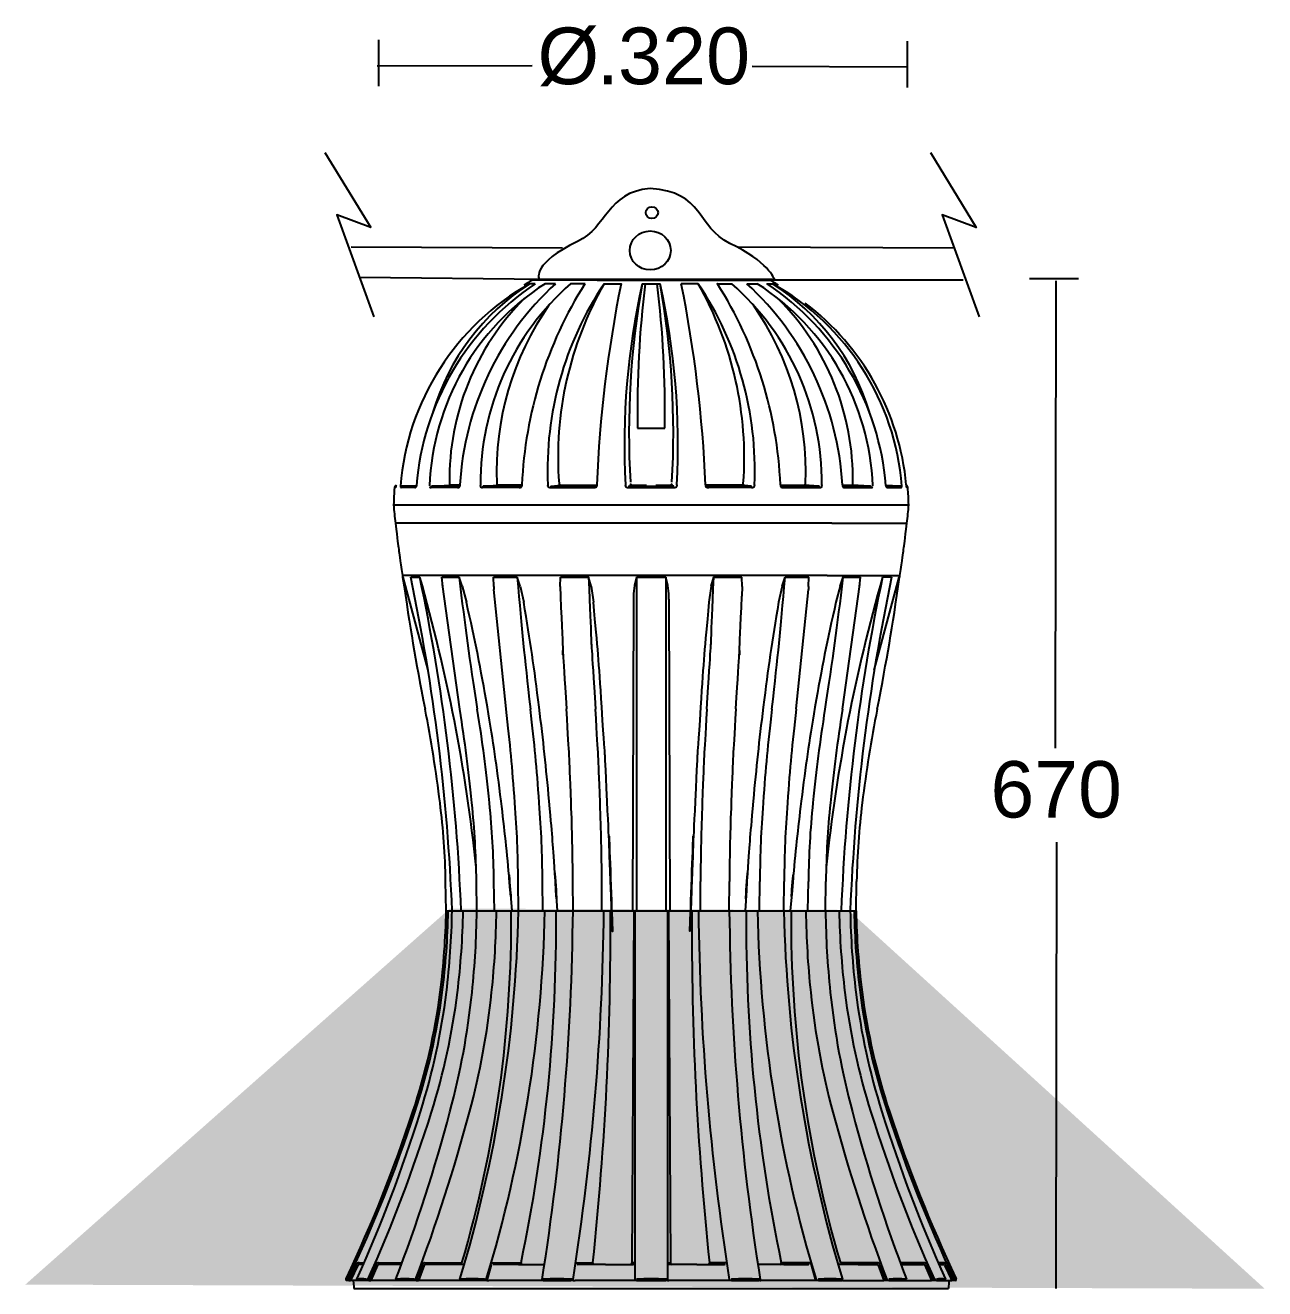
# Model space of a CAD drawing. Extents: x 0 to 165, y 0 to 284.
# Drawn here: x 0 to 164.8, y 116.2 to 284.2 of the extents above; entities that cross this region are included whole.
import ezdxf

# ---------------------------------------------------------------- set-up
doc = ezdxf.new("R2010")
doc.units = 0
doc.layers.add('LIVELLO_1', color=160, linetype='Continuous')
doc.styles.add('STD', font='txt')

# ---------------------------------------------------------------- blocks, each defined once
blk = doc.blocks.new('AI9-BLK5')
at = {"layer": 'LIVELLO_1'}
h = blk.add_hatch(color=2, dxfattribs=at)
h.dxf.hatch_style = 2
h.paths.add_polyline_path([(-25.96, 25.28), (27.02, 25.11), (82.39, -25.28), (-82.39, -24.73)])
blk = doc.blocks.new('AI9-BLK4')
at = {"layer": 'LIVELLO_1', "color": 7}
blk.add_blockref('AI9-BLK5', (0, 0), dxfattribs=at)
blk = doc.blocks.new('AI9-BLK3')
at = {"layer": 'LIVELLO_1', "color": 7}
for p, q in [((-41.60926, 10.892789), (-35.526083, 0.941803)), ((-38.119895, -1.636679), (-10.020146, -1.793431)), ((13.347936, -1.636679), (42.175806, -1.793431)), ((-37.021254, -5.691384), (-12.320609, -5.956484)), ((12.173159, -6.020735), (43.255155, -6.020735))]:
    blk.add_line(p, q, dxfattribs=at)
for points in [[(38.885051, 10.892789), (44.968056, 0.941803), (40.458426, 2.588731), (45.382846, -10.938953)], [(-35.526083, 0.941803), (-40.033646, 2.588731), (-35.110432, -10.938953)]]:
    blk.add_lwpolyline(points, dxfattribs=at)
blk = doc.blocks.new('AI9-BLK2')
at = {"layer": 'LIVELLO_1', "color": 7}
for p, q in [((-35.45, 139.73), (-35.45, 133.58)), ((34.84, 139.56), (34.84, 133.41)), ((-35.62, 136.26), (-14.98, 136.3)), ((14.27, 136.25), (34.78, 136.16)), ((-14.76, 107.75), (-14.96, 107.75)), ((-6.34, 107.75), (-1.65, 107.75)), ((-1.65, 107.75), (3.29, 107.75)), ((3.29, 107.75), (7.98, 107.75)), ((7.98, 107.75), (11.98, 107.75)), ((11.98, 107.75), (14.88, 107.75)), ((14.88, 107.75), (16.4, 107.75)), ((16.4, 107.75), (16.6, 107.75)), ((51.1, 108), (57.64, 108)), ((54.62, 107.69), (54.53, 45.52)), ((-14.59, 107.3), (-15.32, 107.3)), ((-11.91, 107.3), (-13.29, 107.3)), ((-5.43, 107.3), (-3.18, 107.3)), ((-0.36, 107.3), (2, 107.3)), ((7.07, 107.3), (4.82, 107.3)), ((13.54, 107.3), (14.93, 107.3)), ((17.41, 107.3), (17.45, 107.3)), ((17.44, 107.29), (17.46, 107.29)), ((-0.98, 88.07), (2.62, 88.07)), ((-33.17, 80.19), (-33.31, 80.19)), ((-33.14, 80.27), (-33.13, 80.31)), ((-33.11, 80.46), (-33.12, 80.37)), ((-33.1, 80.55), (-33.11, 80.46)), ((-33.1, 80.55), (-33.11, 80.46)), ((-30.58, 80.19), (-32.44, 80.19)), ((-30.4, 80.38), (-32.24, 80.38)), ((-32.24, 80.38), (-32.21, 80.38)), ((-32.21, 80.38), (-30.39, 80.48)), ((-30.39, 80.55), (-30.4, 80.46)), ((-30.4, 80.46), (-30.4, 80.37)), ((-24.92, 80.19), (-28.44, 80.19)), ((-24.63, 80.38), (-28.27, 80.38)), ((-28.27, 80.38), (-28.24, 80.38)), ((-28.24, 80.38), (-25.89, 80.52)), ((-24.62, 80.52), (-25.89, 80.52)), ((-24.62, 80.46), (-24.63, 80.37)), ((-24.61, 80.55), (-24.62, 80.46)), ((-21.88, 80.55), (-21.89, 80.46)), ((-21.89, 80.37), (-21.89, 80.46)), ((-16.74, 80.19), (-21.59, 80.19)), ((-16.37, 80.38), (-21.45, 80.38)), ((-21.45, 80.38), (-21.43, 80.38)), ((-21.43, 80.38), (-19.56, 80.52)), ((-16.36, 80.52), (-19.56, 80.52)), ((-16.36, 80.46), (-16.37, 80.37)), ((-16.36, 80.55), (-16.36, 80.46)), ((-12.91, 80.55), (-12.91, 80.46)), ((-12.91, 80.37), (-12.91, 80.46)), ((-12.46, 80.38), (-6.42, 80.38)), ((-12.46, 80.38), (-12.44, 80.38)), ((-12.44, 80.38), (-11.24, 80.52)), ((-11.24, 80.52), (-6.42, 80.52)), ((-6.79, 80.38), (-6.79, 80.38)), ((-6.42, 80.55), (-6.42, 80.46)), ((-6.42, 80.46), (-6.42, 80.37)), ((-2.6, 80.55), (-2.59, 80.46)), ((-2.59, 80.37), (-2.59, 80.46)), ((-2.16, 80.38), (-2.15, 80.38)), ((-2.15, 80.38), (-1.74, 80.52)), ((-1.74, 80.52), (0.22, 80.52)), ((1.42, 80.52), (3.38, 80.52)), ((4.24, 80.55), (4.23, 80.46)), ((4.23, 80.46), (4.23, 80.37)), ((8.05, 80.55), (8.06, 80.46)), ((12.88, 80.52), (8.06, 80.52)), ((8.06, 80.46), (8.06, 80.37)), ((14.09, 80.38), (8.06, 80.38)), ((8.43, 80.38), (8.43, 80.38)), ((14.17, 80.19), (8.48, 80.19)), ((14.08, 80.38), (12.88, 80.52)), ((14.09, 80.38), (14.08, 80.38)), ((14.55, 80.55), (14.55, 80.46)), ((14.55, 80.37), (14.55, 80.46)), ((18, 80.55), (18, 80.46)), ((18, 80.52), (21.2, 80.52)), ((18, 80.46), (18.01, 80.37)), ((18.01, 80.38), (23.09, 80.38)), ((18.38, 80.19), (23.22, 80.19)), ((23.07, 80.38), (21.2, 80.52)), ((23.09, 80.38), (23.07, 80.38)), ((23.52, 80.55), (23.53, 80.46)), ((23.53, 80.37), (23.53, 80.46)), ((26.25, 80.55), (26.26, 80.46)), ((26.26, 80.52), (27.53, 80.52)), ((26.26, 80.46), (26.27, 80.37)), ((26.27, 80.38), (29.91, 80.38)), ((26.56, 80.19), (30.08, 80.19)), ((29.88, 80.38), (27.53, 80.52)), ((29.91, 80.38), (29.88, 80.38)), ((32.03, 80.55), (32.03, 80.46)), ((33.85, 80.38), (32.03, 80.48)), ((32.03, 80.46), (32.04, 80.37)), ((32.04, 80.38), (33.88, 80.38)), ((32.22, 80.19), (34.07, 80.19)), ((33.88, 80.38), (33.85, 80.38)), ((34.74, 80.55), (34.75, 80.46)), ((34.74, 80.55), (34.75, 80.46)), ((34.76, 80.37), (34.75, 80.46)), ((34.77, 80.31), (34.78, 80.27)), ((-33.42, 77.91), (35.06, 77.91)), ((-33.42, 77.91), (35.06, 77.91)), ((-32.76, 75.45), (-33.18, 75.45)), ((-29.48, 75.45), (-32.76, 75.45)), ((-23.22, 75.45), (-29.48, 75.45)), ((-14.62, 75.45), (-23.22, 75.45)), ((-4.5, 75.45), (-14.62, 75.45)), ((6.14, 75.45), (-4.5, 75.45)), ((16.26, 75.45), (6.14, 75.45)), ((24.86, 75.45), (16.26, 75.45)), ((24.86, 75.45), (31.12, 75.45)), ((31.12, 75.45), (34.4, 75.45)), ((34.4, 75.45), (34.82, 75.45)), ((-31.84, 68.5), (-32.25, 68.5)), ((-32.16, 68.28), (-32.16, 68.28)), ((-28.85, 55.9), (-32.16, 68.28)), ((-28.64, 68.5), (-31.84, 68.5)), ((-31.15, 68.28), (-29.94, 68.28)), ((-31.14, 68.28), (-31.14, 68.28)), ((-29.93, 68.28), (-29.93, 68.29)), ((-22.56, 68.5), (-28.64, 68.5)), ((-27.01, 68.28), (-24.71, 68.28)), ((-26.89, 67.03), (-27.01, 68.28)), ((-24.32, 67.07), (-24.71, 68.28)), ((-14.19, 68.5), (-22.56, 68.5)), ((-20.14, 68.28), (-16.99, 68.28)), ((-20.11, 67.03), (-20.14, 68.28)), ((-16.6, 67.07), (-16.99, 68.28)), ((-4.35, 68.5), (-14.19, 68.5)), ((-11.28, 67.03), (-11.23, 68.28)), ((-11.23, 68.28), (-7.51, 68.28)), ((-7.17, 67.07), (-7.51, 68.28)), ((5.99, 68.5), (-4.35, 68.5)), ((-1.13, 68.28), (-1.14, 23.88)), ((-1.13, 68.28), (2.77, 68.28)), ((2.77, 68.28), (2.77, 23.88)), ((15.83, 68.5), (5.99, 68.5)), ((9.15, 68.28), (12.87, 68.28)), ((12.92, 67.03), (12.87, 68.28)), ((24.2, 68.5), (15.83, 68.5)), ((18.24, 67.07), (18.62, 68.28)), ((18.62, 68.28), (21.78, 68.28)), ((18.62, 68.28), (21.78, 68.28)), ((21.75, 67.03), (21.78, 68.28)), ((24.2, 68.5), (30.28, 68.5)), ((26.27, 50.73), (28.56, 67.28)), ((26.35, 68.28), (28.65, 68.28)), ((28.53, 67.03), (28.65, 68.28)), ((30.28, 68.5), (33.48, 68.5)), ((30.49, 55.9), (33.8, 68.28)), ((31.57, 68.29), (31.57, 68.28)), ((32.79, 68.28), (31.58, 68.28)), ((32.78, 68.28), (32.78, 68.28)), ((33.48, 68.5), (33.89, 68.5)), ((33.8, 68.28), (33.8, 68.28)), ((-24.32, 67.07), (-23.75, 64.94)), ((-20.11, 67.03), (-20.08, 66.61)), ((-18.47, 50.74), (-20.08, 66.61)), ((-16.6, 67.07), (-16.13, 64.94)), ((-11.28, 67.03), (-11.25, 65.72)), ((-7.17, 67.07), (-6.86, 64.94)), ((8.81, 67.07), (8.5, 64.94)), ((12.92, 67.03), (12.89, 65.72)), ((18.24, 67.07), (17.77, 64.94)), ((20.11, 50.74), (21.72, 66.61)), ((21.75, 67.03), (21.72, 66.61)), ((25.96, 67.07), (25.39, 64.94)), ((-19.92, 64.79), (-19.94, 64.94)), ((-1.54, 65.34), (-1.67, 23.88)), ((3.18, 65.34), (3.31, 23.88)), ((21.55, 64.79), (21.58, 64.94)), ((54.71, 33.02), (54.61, -26.34)), ((-26.43, 23.88), (-26.51, 27.8)), ((-20.02, 23.88), (-20.08, 27.8)), ((-13.58, 23.88), (-13.62, 27.8)), ((-9.57, 23.88), (-9.59, 27.8)), ((-5.72, 23.88), (-5.74, 27.8)), ((7.36, 23.88), (7.38, 27.8)), ((11.21, 23.88), (11.23, 27.8)), ((15.22, 23.88), (15.26, 27.8)), ((18.46, 23.88), (18.5, 27.8)), ((21.66, 23.88), (21.72, 27.8)), ((23.99, 23.88), (24.05, 27.8)), ((28.07, 23.88), (28.14, 27.8)), ((-17.91, 26.61), (-17.69, 23.88)), ((-11.84, 26.61), (-11.67, 23.88)), ((-4.53, 26.61), (-4.44, 23.88)), ((6.17, 26.61), (6.08, 23.88)), ((13.48, 26.61), (13.31, 23.88)), ((19.55, 26.61), (19.32, 23.88)), ((-26.44, 23.88), (28.08, 23.88)), ((-26.43, 23.88), (28.07, 23.88)), ((-1.5, 23.88), (-1.74, -22.92)), ((-1.33, 23.88), (-1.33, -25.15)), ((2.97, 23.88), (2.97, -25.15)), ((3.13, 23.88), (3.38, -22.92)), ((-38.38, -23.17), (-39.36, -25.27)), ((-38.2, -23.25), (-39.14, -25.27)), ((-37.6, -23.14), (-38, -23.14)), ((-37.99, -22.92), (-37.35, -22.92)), ((-37.44, -23.14), (-37.6, -23.14)), ((-35.79, -23.17), (-36.72, -25.27)), ((-35.56, -23.25), (-36.45, -25.27)), ((-35.41, -22.92), (-32.31, -22.92)), ((-33.84, -23.14), (-35.36, -23.14)), ((-32.38, -23.14), (-33.84, -23.14)), ((-29.62, -23.17), (-30.41, -25.27)), ((-29.35, -23.25), (-30.12, -25.27)), ((-29.3, -22.92), (-24.34, -22.92)), ((-26.68, -23.14), (-29.18, -23.14)), ((-24.1, -23.14), (-26.68, -23.14)), ((-20.47, -23.17), (-21.05, -25.27)), ((-20.23, -22.92), (-16.48, -22.92)), ((-16.84, -23.14), (-20.06, -23.14)), ((-16.84, -23.14), (-13.36, -23.14)), ((-9.1, -22.92), (-6.93, -22.92)), ((-5.27, -23.14), (-8.9, -23.14)), ((-5.27, -23.14), (-1.58, -23.14)), ((-1.36, -22.92), (-1.74, -22.92)), ((3, -22.92), (3.38, -22.92)), ((6.9, -23.14), (3.22, -23.14)), ((6.9, -23.14), (10.54, -23.14)), ((10.74, -22.92), (8.57, -22.92)), ((15.04, -23.12), (15.1, -23.14)), ((18.48, -23.14), (15.1, -23.14)), ((21.87, -22.92), (18.12, -22.92)), ((18.48, -23.14), (21.7, -23.14)), ((22.11, -23.17), (22.68, -25.27)), ((28.32, -23.14), (25.74, -23.14)), ((30.93, -22.92), (25.97, -22.92)), ((28.32, -23.14), (30.82, -23.14)), ((30.99, -23.25), (31.76, -25.27)), ((31.26, -23.17), (32.05, -25.27)), ((37.05, -22.92), (33.94, -22.92)), ((34.02, -23.14), (35.48, -23.14)), ((35.48, -23.14), (37, -23.14)), ((37.2, -23.25), (38.09, -25.27)), ((37.43, -23.17), (38.36, -25.27)), ((39.63, -22.92), (38.99, -22.92)), ((39.08, -23.14), (39.24, -23.14)), ((39.24, -23.14), (39.64, -23.14)), ((39.84, -23.25), (40.78, -25.27)), ((40.02, -23.17), (41, -25.27)), ((-39.73, -25.03), (-39.68, -25.11)), ((-39.73, -25.27), (-39.73, -25.03)), ((-39.48, -25.15), (-39.49, -25.27)), ((-38.3, -25.11), (-38.31, -25.27)), ((-36.84, -25.15), (-37.1, -25.11)), ((-36.84, -25.15), (-36.85, -25.27)), ((-33.13, -25.12), (-33.1, -25.11)), ((-33.13, -25.12), (-33.13, -25.27)), ((-33.1, -25.11), (-33.09, -25.11)), ((-30.52, -25.15), (-30.52, -25.27)), ((-24.64, -25.13), (-24.65, -25.27)), ((-24.57, -25.11), (-24.56, -25.11)), ((-24.57, -25.11), (-24.56, -25.11)), ((-21.4, -25.11), (-21.41, -25.11)), ((-21.13, -25.15), (-21.13, -25.27)), ((-13.69, -25.14), (-13.69, -25.27)), ((-13.56, -25.11), (-13.55, -25.11)), ((-13.55, -25.11), (-13.55, -25.11)), ((-9.84, -25.11), (-9.84, -25.11)), ((-9.59, -25.15), (-9.59, -25.27)), ((-1.33, -25.15), (-1.34, -25.27)), ((-1.14, -25.11), (-1.13, -25.11)), ((-1.14, -25.11), (-1.13, -25.11)), ((2.77, -25.11), (2.77, -25.11)), ((2.97, -25.15), (2.98, -25.27)), ((11.23, -25.15), (11.23, -25.27)), ((11.47, -25.11), (11.48, -25.11)), ((11.48, -25.11), (11.48, -25.11)), ((15.19, -25.11), (15.19, -25.11)), ((15.33, -25.27), (15.33, -25.14)), ((22.77, -25.15), (22.77, -25.27)), ((23.04, -25.11), (23.05, -25.11)), ((23.04, -25.11), (23.05, -25.11)), ((26.21, -25.11), (26.2, -25.11)), ((26.29, -25.27), (26.28, -25.13)), ((32.43, -25.11), (32.44, -25.11)), ((34.77, -25.12), (34.74, -25.11)), ((34.77, -25.27), (34.77, -25.12)), ((38.48, -25.15), (38.49, -25.27)), ((39.95, -25.27), (39.95, -25.11)), ((41.12, -25.15), (41.13, -25.27)), ((41.32, -25.11), (41.37, -25.03)), ((41.37, -25.27), (41.37, -25.03)), ((-39.69, -25.27), (-39.73, -25.27)), ((-39.49, -25.27), (-39.69, -25.27)), ((-39.36, -25.27), (-39.49, -25.27)), ((-39.36, -25.27), (-39.14, -25.27)), ((-38.32, -25.27), (-39.14, -25.27)), ((-38.76, -25.47), (-38.72, -26.34)), ((-38.72, -26.34), (40.36, -26.34)), ((-38.31, -25.27), (-38.32, -25.27)), ((-37.1, -25.27), (-38.31, -25.27)), ((-36.85, -25.27), (-37.1, -25.27)), ((-36.72, -25.27), (-36.85, -25.27)), ((-36.72, -25.27), (-36.45, -25.27)), ((-33.13, -25.27), (-36.45, -25.27)), ((-33.1, -25.27), (-33.13, -25.27)), ((-30.8, -25.27), (-33.1, -25.27)), ((-30.52, -25.27), (-30.8, -25.27)), ((-30.41, -25.27), (-30.52, -25.27)), ((-30.41, -25.27), (-30.12, -25.27)), ((-24.65, -25.27), (-30.12, -25.27)), ((-24.57, -25.27), (-24.65, -25.27)), ((-21.41, -25.27), (-24.57, -25.27)), ((-21.13, -25.27), (-21.41, -25.27)), ((-21.05, -25.27), (-21.13, -25.27)), ((-21.05, -25.27), (-20.75, -25.27)), ((-13.78, -25.27), (-20.75, -25.27)), ((-13.69, -25.27), (-13.78, -25.27)), ((-13.55, -25.27), (-13.69, -25.27)), ((-13.55, -25.27), (-9.84, -25.27)), ((-9.59, -25.27), (-9.84, -25.27)), ((-9.54, -25.27), (-9.59, -25.27)), ((-9.54, -25.27), (-9.28, -25.27)), ((-1.55, -25.27), (-9.28, -25.27)), ((-1.34, -25.27), (-1.55, -25.27)), ((-1.34, -25.27), (-1.34, -25.27)), ((-1.13, -25.27), (-1.34, -25.27)), ((-1.13, -25.27), (2.77, -25.27)), ((2.98, -25.27), (2.77, -25.27)), ((2.98, -25.27), (2.98, -25.27)), ((2.98, -25.27), (3.19, -25.27)), ((10.92, -25.27), (3.19, -25.27)), ((11.18, -25.27), (10.92, -25.27)), ((11.23, -25.27), (11.18, -25.27)), ((11.48, -25.27), (11.23, -25.27)), ((11.48, -25.27), (15.19, -25.27)), ((15.33, -25.27), (15.19, -25.27)), ((15.33, -25.27), (15.42, -25.27)), ((22.39, -25.27), (15.42, -25.27)), ((22.68, -25.27), (22.39, -25.27)), ((22.77, -25.27), (22.68, -25.27)), ((23.05, -25.27), (22.77, -25.27)), ((23.05, -25.27), (26.21, -25.27)), ((26.29, -25.27), (26.21, -25.27)), ((26.29, -25.27), (31.76, -25.27)), ((32.05, -25.27), (31.76, -25.27)), ((32.16, -25.27), (32.05, -25.27)), ((32.44, -25.27), (32.16, -25.27)), ((32.44, -25.27), (34.74, -25.27)), ((34.77, -25.27), (34.74, -25.27)), ((34.77, -25.27), (38.09, -25.27)), ((38.36, -25.27), (38.09, -25.27)), ((38.49, -25.27), (38.36, -25.27)), ((38.74, -25.27), (38.49, -25.27)), ((38.74, -25.27), (39.95, -25.27)), ((39.95, -25.27), (40.78, -25.27)), ((39.95, -25.27), (39.95, -25.27)), ((40.4, -25.47), (40.36, -26.34)), ((41, -25.27), (40.78, -25.27)), ((41.13, -25.27), (41, -25.27)), ((41.33, -25.27), (41.13, -25.27)), ((41.33, -25.27), (41.37, -25.27))]:
    blk.add_line(p, q, dxfattribs=at)
for points in [[(-6.34, 107.75), (-10.34, 107.75), (-13.24, 107.75), (-14.76, 107.75)], [(-15.32, 107.3), (-15.33, 107.29), (-15.33, 107.29), (-15.33, 107.29), (-15.34, 107.29)], [(-14.59, 107.3), (-14.6, 107.29), (-14.6, 107.29), (-14.6, 107.29), (-14.6, 107.29)], [(-7.97, 107.3), (-9.89, 107.3), (-9.89, 107.29), (-9.89, 107.29), (-9.89, 107.29), (-9.89, 107.29)], [(-7.97, 107.3), (-7.98, 107.29), (-7.98, 107.29), (-7.98, 107.29), (-7.98, 107.29)], [(-5.43, 107.3), (-5.43, 107.29), (-5.43, 107.29), (-5.44, 107.29), (-5.44, 107.29)], [(-3.18, 107.3), (-3.18, 107.29), (-3.18, 107.29), (-3.19, 107.29)], [(-0.36, 107.3), (-0.36, 107.29), (-0.36, 107.29), (-0.36, 107.29)], [(2, 107.29), (2, 107.29), (2, 107.29), (2, 107.3)], [(7.08, 107.29), (7.07, 107.29), (7.07, 107.29), (7.07, 107.29), (7.07, 107.3)], [(9.62, 107.29), (9.62, 107.29), (9.62, 107.29), (9.62, 107.29), (9.61, 107.3), (11.53, 107.3)], [(11.53, 107.29), (11.53, 107.29), (11.53, 107.29), (11.53, 107.29), (11.53, 107.3)], [(16.24, 107.29), (16.24, 107.29), (16.24, 107.29), (16.23, 107.29), (16.23, 107.3), (16.96, 107.3)], [(17.42, 107.29), (17.44, 107.29), (17.6, 107.18)], [(-25.99, 80.73), (-25.99, 80.7), (-25.98, 80.67), (-25.98, 80.63), (-25.97, 80.61), (-25.96, 80.58), (-25.95, 80.57), (-25.94, 80.56), (-25.94, 80.55), (-25.93, 80.54), (-25.92, 80.54), (-25.92, 80.54), (-25.92, 80.53), (-25.91, 80.53), (-25.91, 80.53), (-25.91, 80.53), (-25.9, 80.53), (-25.9, 80.53), (-25.89, 80.52), (-25.89, 80.52), (-25.89, 80.52)], [(-19.72, 80.73), (-19.72, 80.71), (-19.72, 80.7), (-19.71, 80.68), (-19.71, 80.67), (-19.7, 80.65), (-19.7, 80.63), (-19.69, 80.62), (-19.68, 80.61), (-19.68, 80.59), (-19.67, 80.58), (-19.66, 80.57), (-19.65, 80.56), (-19.64, 80.55), (-19.63, 80.54), (-19.62, 80.54), (-19.61, 80.53), (-19.6, 80.53), (-19.58, 80.53), (-19.57, 80.52), (-19.57, 80.52), (-19.56, 80.52)], [(-11.43, 80.73), (-11.43, 80.71), (-11.43, 80.7), (-11.43, 80.68), (-11.42, 80.67), (-11.42, 80.65), (-11.41, 80.63), (-11.4, 80.62), (-11.39, 80.61), (-11.39, 80.59), (-11.37, 80.58), (-11.36, 80.57), (-11.35, 80.56), (-11.34, 80.55), (-11.33, 80.54), (-11.31, 80.54), (-11.3, 80.53), (-11.28, 80.53), (-11.27, 80.53), (-11.26, 80.52), (-11.24, 80.52)], [(12.88, 80.52), (12.9, 80.52), (12.91, 80.53), (12.92, 80.53), (12.94, 80.53), (12.95, 80.54), (12.97, 80.54), (12.98, 80.55), (12.99, 80.56), (13, 80.57), (13.01, 80.58), (13.02, 80.59), (13.03, 80.61), (13.04, 80.62), (13.05, 80.63), (13.06, 80.65), (13.06, 80.67), (13.07, 80.68), (13.07, 80.7), (13.07, 80.71), (13.07, 80.73)], [(21.2, 80.52), (21.21, 80.52), (21.22, 80.53), (21.23, 80.53), (21.24, 80.53), (21.25, 80.54), (21.26, 80.54), (21.27, 80.55), (21.28, 80.56), (21.29, 80.57), (21.3, 80.58), (21.31, 80.59), (21.32, 80.6), (21.33, 80.62), (21.33, 80.63), (21.34, 80.64), (21.34, 80.66), (21.35, 80.67), (21.35, 80.69), (21.36, 80.7), (21.36, 80.73)], [(27.53, 80.52), (27.53, 80.52), (27.53, 80.52), (27.54, 80.53), (27.54, 80.53), (27.55, 80.53), (27.55, 80.53), (27.55, 80.53), (27.56, 80.53), (27.56, 80.54), (27.57, 80.54), (27.57, 80.55), (27.58, 80.56), (27.59, 80.57), (27.59, 80.58), (27.6, 80.59), (27.61, 80.62), (27.62, 80.64), (27.63, 80.67), (27.63, 80.7), (27.63, 80.73)], [(-32.37, 80.32), (-32.38, 80.31), (-32.39, 80.3), (-32.4, 80.29), (-32.41, 80.27), (-32.42, 80.26), (-32.42, 80.25), (-32.43, 80.23), (-32.43, 80.22), (-32.43, 80.2), (-32.44, 80.19)], [(-32.24, 80.38), (-32.25, 80.38), (-32.27, 80.38), (-32.28, 80.37), (-32.3, 80.37), (-32.31, 80.36), (-32.33, 80.36), (-32.34, 80.35), (-32.35, 80.34), (-32.36, 80.33), (-32.37, 80.32)], [(-28.39, 80.32), (-28.4, 80.31), (-28.4, 80.3), (-28.41, 80.29), (-28.42, 80.27), (-28.42, 80.26), (-28.43, 80.25), (-28.44, 80.23), (-28.44, 80.22), (-28.44, 80.2), (-28.44, 80.19)], [(-28.27, 80.38), (-28.28, 80.38), (-28.3, 80.38), (-28.31, 80.37), (-28.32, 80.37), (-28.33, 80.36), (-28.34, 80.36), (-28.36, 80.35), (-28.37, 80.34), (-28.38, 80.33), (-28.39, 80.32)], [(-21.54, 80.32), (-21.55, 80.31), (-21.56, 80.3), (-21.56, 80.29), (-21.57, 80.27), (-21.57, 80.26), (-21.58, 80.24), (-21.58, 80.22), (-21.58, 80.2), (-21.59, 80.19)], [(-21.45, 80.38), (-21.46, 80.38), (-21.46, 80.38), (-21.47, 80.38), (-21.48, 80.37), (-21.49, 80.37), (-21.5, 80.36), (-21.51, 80.36), (-21.52, 80.35), (-21.53, 80.34), (-21.54, 80.33), (-21.54, 80.32)], [(-12.51, 80.32), (-12.51, 80.31), (-12.52, 80.28), (-12.53, 80.24), (-12.53, 80.21), (-12.53, 80.19)], [(-12.46, 80.38), (-12.46, 80.38), (-12.46, 80.38), (-12.47, 80.38), (-12.47, 80.38), (-12.47, 80.38), (-12.47, 80.37), (-12.48, 80.37), (-12.48, 80.37), (-12.48, 80.36), (-12.49, 80.36), (-12.49, 80.35), (-12.5, 80.34), (-12.5, 80.33), (-12.51, 80.32)], [(-2.17, 80.32), (-2.17, 80.3), (-2.17, 80.26), (-2.17, 80.23), (-2.18, 80.19)], [(-2.16, 80.38), (-2.16, 80.38), (-2.16, 80.38), (-2.16, 80.38), (-2.16, 80.38), (-2.16, 80.37), (-2.16, 80.37), (-2.17, 80.35), (-2.17, 80.33), (-2.17, 80.32)], [(-2.16, 80.38), (3.8, 80.38), (3.79, 80.38), (3.38, 80.52)], [(3.81, 80.32), (3.81, 80.35), (3.8, 80.36), (3.8, 80.37), (3.8, 80.38), (3.8, 80.38), (3.8, 80.38), (3.8, 80.38), (3.8, 80.38)], [(3.82, 80.19), (3.82, 80.23), (3.81, 80.26), (3.81, 80.3), (3.81, 80.32)], [(14.17, 80.19), (14.17, 80.23), (14.17, 80.26), (14.16, 80.3), (14.15, 80.31), (14.15, 80.32), (14.14, 80.33), (14.14, 80.34), (14.13, 80.35), (14.13, 80.36), (14.12, 80.36), (14.12, 80.37), (14.12, 80.37), (14.11, 80.37), (14.11, 80.38), (14.11, 80.38), (14.1, 80.38), (14.1, 80.38), (14.1, 80.38), (14.09, 80.38)], [(23.22, 80.19), (23.22, 80.21), (23.22, 80.23), (23.22, 80.24), (23.21, 80.26), (23.21, 80.28), (23.2, 80.3), (23.19, 80.31), (23.18, 80.32), (23.17, 80.33), (23.17, 80.34), (23.16, 80.35), (23.15, 80.36), (23.14, 80.36), (23.13, 80.37), (23.12, 80.37), (23.11, 80.38), (23.1, 80.38), (23.1, 80.38), (23.09, 80.38)], [(30.08, 80.19), (30.08, 80.2), (30.08, 80.22), (30.07, 80.23), (30.07, 80.25), (30.06, 80.26), (30.06, 80.27), (30.05, 80.29), (30.04, 80.3), (30.04, 80.31), (30.03, 80.32), (30.02, 80.33), (30.01, 80.34), (29.99, 80.35), (29.98, 80.36), (29.97, 80.36), (29.96, 80.37), (29.95, 80.37), (29.94, 80.38), (29.92, 80.38), (29.91, 80.38)], [(8.81, 67.07), (9.15, 68.28), (12.87, 68.28)], [(25.96, 67.07), (26.35, 68.28), (28.65, 68.28)], [(-39.48, -25.15), (-39.68, -25.11), (-39.69, -25.27)]]:
    blk.add_lwpolyline(points, dxfattribs=at)
for centre, major_axis, ratio in [((0.92, 116.75), (0.815, 0), 0.953207), ((0.7, 111.72), (2.72, 0), 0.953221)]:
    blk.add_ellipse(centre, major_axis=major_axis, ratio=ratio, dxfattribs=at)
for points, knots in [([(0.67, 119.96), (7.87, 119.59), (6.84, 114.78), (11.3, 112.66), (16.31, 110.28), (17.22, 107.91), (17.22, 107.91), (17.22, 107.91), (-14.1, 107.96), (-14.1, 107.96), (-14.1, 107.96), (-15, 110.05), (-8.99, 112.9), (-4.92, 114.84), (-5.18, 119.42), (0.67, 119.96)], [0, 0, 0, 0, 1, 1, 1, 2, 2, 2, 3, 3, 3, 4, 4, 4, 5, 5, 5, 5]), ([(17.74, 107.1), (17.33, 107.38), (17.88, 107.01), (17.46, 107.29), (17.46, 107.29), (17.45, 107.29), (17.45, 107.3), (17.06, 107.51), (16.99, 107.55), (16.6, 107.75)], [0, 0, 0, 0, 1, 1, 1, 2, 2, 2, 3, 3, 3, 3]), ([(-30.58, 80.19), (-30.54, 80.19), (-30.5, 80.21), (-30.47, 80.24), (-30.43, 80.28), (-30.41, 80.32), (-30.4, 80.37)], [0, 0, 0, 0, 1, 1, 1, 2, 2, 2, 2]), ([(-28.64, 80.33), (-28.63, 80.3), (-28.62, 80.26), (-28.59, 80.24), (-28.55, 80.21), (-28.5, 80.19), (-28.44, 80.19)], [0, 0, 0, 0, 1, 1, 1, 2, 2, 2, 2]), ([(-16.74, 80.19), (-16.65, 80.19), (-16.56, 80.2), (-16.48, 80.24), (-16.42, 80.26), (-16.38, 80.31), (-16.37, 80.37)], [0, 0, 0, 0, 1, 1, 1, 2, 2, 2, 2]), ([(-12.8, 80.24), (-12.72, 80.2), (-12.63, 80.19), (-12.53, 80.19), (-12.53, 80.19), (-6.84, 80.19), (-6.84, 80.19), (-6.74, 80.19), (-6.64, 80.2), (-6.55, 80.24)], [0, 0, 0, 0, 1, 1, 1, 2, 2, 2, 3, 3, 3, 3]), ([(-2.47, 80.24), (-2.37, 80.2), (-2.28, 80.19), (-2.18, 80.19), (-2.18, 80.19), (3.82, 80.19), (3.82, 80.19), (3.92, 80.19), (4.01, 80.2), (4.11, 80.24)], [0, 0, 0, 0, 1, 1, 1, 2, 2, 2, 3, 3, 3, 3]), ([(34.08, 80.19), (34.08, 80.24), (34.05, 80.29), (34.01, 80.32), (33.98, 80.36), (33.93, 80.38), (33.88, 80.38)], [0, 0, 0, 0, 1, 1, 1, 2, 2, 2, 2]), ([(35.06, 77.91), (35.04, 78.71), (35.01, 79.4), (34.94, 80.19), (34.94, 80.29), (34.86, 80.37), (34.76, 80.38)], [0, 0, 0, 0, 1, 1, 1, 2, 2, 2, 2]), ([(34.78, 80.24), (34.79, 80.22), (34.8, 80.2), (34.81, 80.19), (34.81, 80.19), (34.94, 80.19), (34.94, 80.19)], [0, 0, 0, 0, 1, 1, 1, 2, 2, 2, 2]), ([(-33.42, 77.91), (-33.36, 77.02), (-33.29, 76.34), (-33.18, 75.45), (-32.61, 70.87), (-32.91, 73.06), (-32.25, 68.5), (-32.23, 68.35), (-32.24, 68.43), (-32.22, 68.28)], [0, 0, 0, 0, 1, 1, 1, 2, 2, 2, 3, 3, 3, 3]), ([(-22.36, 23.88), (-22.36, 23.88), (-22.41, 27.8), (-22.41, 27.8), (-22.46, 31.47), (-22.65, 34.62), (-23.01, 38.27), (-23.49, 42.98), (-23.89, 46.05), (-24.63, 50.73), (-24.63, 50.73), (-26.92, 67.28), (-26.92, 67.28)], [0, 0, 0, 0, 1, 1, 1, 2, 2, 2, 3, 3, 3, 4, 4, 4, 4]), ([(-11.23, 68.28), (-11.23, 68.28), (-7.51, 68.28), (-7.51, 68.28), (-6.72, 50.51), (-7.66, 68.48), (-6.59, 50.72)], [0, 0, 0, 0, 1, 1, 1, 2, 2, 2, 2]), ([(-9.59, 27.8), (-9.62, 31.7), (-9.68, 34.39), (-9.82, 38.28), (-10.12, 45.84), (-9.99, 43.2), (-10.44, 50.75)], [0, 0, 0, 0, 1, 1, 1, 2, 2, 2, 2]), ([(23.93, 50.72), (23.2, 46.04), (22.8, 42.97), (22.32, 38.26), (21.95, 34.62), (21.77, 31.46), (21.72, 27.8)], [0, 0, 0, 0, 1, 1, 1, 2, 2, 2, 2]), ([(-16.82, 23.88), (-16.82, 23.88), (-16.86, 27.8), (-16.86, 27.8), (-16.9, 31.58), (-17.02, 34.5), (-17.3, 38.27)], [0, 0, 0, 0, 1, 1, 1, 2, 2, 2, 2]), ([(-25.93, -2.83), (-24.52, 2.45), (-23.57, 7.61), (-23, 13.05), (-22.6, 16.82), (-22.41, 20.1), (-22.36, 23.88)], [0, 0, 0, 0, 1, 1, 1, 2, 2, 2, 2]), ([(25.82, 23.88), (25.88, 20.22), (26.13, 16.67), (26.58, 13.03), (27.25, 7.6), (28.39, 2.35), (30.03, -2.88)], [0, 0, 0, 0, 1, 1, 1, 2, 2, 2, 2]), ([(27.81, 23.88), (27.87, 20.18), (28.13, 16.71), (28.6, 13.03), (29.31, 7.57), (30.5, 2.36), (32.23, -2.88)], [0, 0, 0, 0, 1, 1, 1, 2, 2, 2, 2]), ([(28.08, 23.88), (28.14, 20.19), (28.39, 16.73), (28.87, 13.07), (29.58, 7.62), (30.76, 2.42), (32.49, -2.79), (35.07, -10.58), (37.87, -17.61), (41.37, -25.03)], [0, 0, 0, 0, 1, 1, 1, 2, 2, 2, 3, 3, 3, 3]), ([(24.97, -2.88), (27.02, -10.54), (29.34, -17.74), (32.16, -25.15), (32.16, -25.15), (32.16, -25.27), (32.16, -25.27)], [0, 0, 0, 0, 1, 1, 1, 2, 2, 2, 2]), ([(30.03, -2.88), (32.47, -10.64), (35.16, -17.72), (38.48, -25.15), (38.48, -25.15), (38.73, -25.11), (38.73, -25.11)], [0, 0, 0, 0, 1, 1, 1, 2, 2, 2, 2]), ([(32.23, -2.88), (34.82, -10.68), (37.62, -17.71), (41.12, -25.15), (41.12, -25.15), (41.32, -25.11), (41.32, -25.11)], [0, 0, 0, 0, 1, 1, 1, 2, 2, 2, 2]), ([(-16.48, -22.92), (-16.49, -22.97), (-16.49, -23.02), (-16.46, -23.06), (-16.44, -23.1), (-16.39, -23.13), (-16.34, -23.14)], [0, 0, 0, 0, 1, 1, 1, 2, 2, 2, 2]), ([(-6.93, -22.92), (-6.94, -22.98), (-6.92, -23.03), (-6.89, -23.07), (-6.85, -23.11), (-6.8, -23.14), (-6.75, -23.14)], [0, 0, 0, 0, 1, 1, 1, 2, 2, 2, 2]), ([(-1.95, -23.14), (-1.89, -23.14), (-1.84, -23.11), (-1.8, -23.07), (-1.76, -23.04), (-1.74, -22.98), (-1.74, -22.92)], [0, 0, 0, 0, 1, 1, 1, 2, 2, 2, 2]), ([(3.38, -22.92), (3.38, -22.98), (3.4, -23.04), (3.44, -23.07), (3.48, -23.11), (3.53, -23.14), (3.59, -23.14)], [0, 0, 0, 0, 1, 1, 1, 2, 2, 2, 2]), ([(8.39, -23.14), (8.44, -23.14), (8.49, -23.11), (8.53, -23.07), (8.56, -23.03), (8.58, -22.98), (8.57, -22.92)], [0, 0, 0, 0, 1, 1, 1, 2, 2, 2, 2]), ([(17.98, -23.14), (18.03, -23.13), (18.08, -23.1), (18.1, -23.06), (18.13, -23.02), (18.13, -22.97), (18.12, -22.92)], [0, 0, 0, 0, 1, 1, 1, 2, 2, 2, 2])]:
    blk.add_open_spline(points, degree=3, knots=knots, dxfattribs=at)
for points in [[(-14.96, 107.75), (-15.35, 107.55), (-15.42, 107.51), (-15.81, 107.3)], [(-15.32, 107.3), (-25.19, 101.76), (-31.64, 91.66), (-32.51, 80.38)], [(-14.59, 107.3), (-23.69, 101.23), (-29.51, 91.35), (-30.4, 80.46)], [(-13.29, 107.3), (-22.5, 101.38), (-28.23, 91.34), (-28.64, 80.4)], [(-15.32, 107.3), (-21.54, 103.35), (-26.11, 97.29), (-28.19, 90.23)], [(-11.91, 107.3), (-19.45, 100.36), (-24, 90.78), (-24.61, 80.55)], [(-9.89, 107.3), (-17.58, 100.54), (-21.95, 90.79), (-21.88, 80.55)], [(-7.98, 107.3), (-13.07, 99.27), (-15.96, 90.05), (-16.36, 80.55)], [(-15.83, 107.29), (-16.24, 107.01), (-15.69, 107.38), (-16.11, 107.1)], [(-15.81, 107.3), (-15.82, 107.29), (-15.82, 107.29), (-15.83, 107.29)], [(-5.43, 107.3), (-10.73, 99.41), (-13.35, 90.04), (-12.91, 80.55)], [(-5.43, 107.3), (-10.04, 99.23), (-12.13, 89.98), (-11.43, 80.72)], [(-3.18, 107.3), (-4.97, 98.36), (-6.02, 89.66), (-6.42, 80.55)], [(-0.36, 107.3), (-2.34, 98.51), (-3.09, 89.54), (-2.6, 80.55)], [(-0.36, 107.3), (-1.93, 98.56), (-2.46, 89.76), (-1.94, 80.9)], [(0.02, 107.3), (-0.76, 100.85), (-1.08, 94.57), (-0.98, 88.07)], [(2.62, 88.07), (2.72, 94.57), (2.4, 100.85), (1.62, 107.3)], [(3.58, 80.9), (4.1, 89.76), (3.57, 98.56), (2, 107.3)], [(4.24, 80.55), (4.73, 89.54), (3.98, 98.51), (2, 107.3)], [(8.05, 80.55), (7.66, 89.66), (6.6, 98.36), (4.82, 107.3)], [(14.55, 80.55), (14.99, 90.04), (12.37, 99.41), (7.07, 107.3)], [(13.07, 80.72), (13.76, 89.98), (11.67, 99.23), (7.07, 107.3)], [(18, 80.55), (17.6, 90.05), (14.71, 99.27), (9.62, 107.3)], [(23.52, 80.55), (23.59, 90.79), (19.22, 100.54), (11.53, 107.3)], [(26.25, 80.55), (25.64, 90.78), (21.09, 100.36), (13.54, 107.3)], [(30.28, 80.4), (29.87, 91.34), (24.14, 101.38), (14.93, 107.3)], [(32.03, 80.46), (31.14, 91.35), (25.33, 101.23), (16.23, 107.3)], [(34.15, 80.38), (33.27, 91.66), (26.83, 101.76), (16.96, 107.3)], [(16.97, 107.29), (16.97, 107.29), (16.97, 107.29), (16.96, 107.3)], [(29.83, 90.23), (27.75, 97.29), (23.18, 103.35), (16.96, 107.3)], [(17.42, 107.29), (17.42, 107.29), (17.41, 107.29), (17.41, 107.3)], [(17.46, 107.29), (17.46, 107.29), (17.45, 107.29), (17.45, 107.3)], [(-16.05, 105.32), (-22.57, 98.81), (-26.15, 89.94), (-25.99, 80.73)], [(-12.77, 104.45), (-17.61, 97.51), (-20.05, 89.19), (-19.72, 80.73)], [(21.36, 80.73), (21.69, 89.19), (19.25, 97.51), (14.41, 104.45)], [(27.63, 80.73), (27.79, 89.94), (24.21, 98.81), (17.68, 105.32)], [(34.74, 80.55), (33.83, 90.14), (28.96, 98.89), (21.3, 104.73)], [(-1.95, 80.73), (-1.95, 80.61), (-1.86, 80.52), (-1.74, 80.52)], [(3.38, 80.52), (3.49, 80.52), (3.59, 80.61), (3.59, 80.73)], [(-33.31, 80.19), (-33.37, 79.4), (-33.4, 78.71), (-33.42, 77.91)], [(-33.12, 80.38), (-33.22, 80.37), (-33.3, 80.29), (-33.31, 80.19)], [(-33.14, 80.29), (-33.16, 80.26), (-33.17, 80.23), (-33.18, 80.19)], [(-33.17, 80.19), (-33.16, 80.2), (-33.15, 80.22), (-33.14, 80.24)], [(-33.14, 80.24), (-33.13, 80.28), (-33.12, 80.33), (-33.12, 80.37)], [(-33.13, 80.31), (-33.14, 80.28), (-33.14, 80.26), (-33.14, 80.24)], [(-33.13, 80.31), (-33.12, 80.36), (-33.12, 80.41), (-33.11, 80.46)], [(-32.51, 80.35), (-32.51, 80.31), (-32.51, 80.27), (-32.5, 80.24)], [(-32.49, 80.24), (-32.49, 80.21), (-32.46, 80.19), (-32.44, 80.19)], [(-24.92, 80.19), (-24.85, 80.19), (-24.78, 80.2), (-24.72, 80.24)], [(-24.73, 80.24), (-24.67, 80.27), (-24.64, 80.32), (-24.63, 80.37)], [(-21.89, 80.37), (-21.89, 80.32), (-21.85, 80.27), (-21.8, 80.24)], [(-21.8, 80.24), (-21.74, 80.2), (-21.66, 80.19), (-21.59, 80.19)], [(-12.92, 80.37), (-12.91, 80.31), (-12.86, 80.26), (-12.8, 80.24)], [(-6.55, 80.24), (-6.49, 80.26), (-6.44, 80.31), (-6.42, 80.37)], [(-2.6, 80.37), (-2.58, 80.31), (-2.53, 80.26), (-2.47, 80.24)], [(4.11, 80.24), (4.17, 80.26), (4.22, 80.31), (4.23, 80.37)], [(8.06, 80.37), (8.08, 80.31), (8.13, 80.26), (8.19, 80.24)], [(8.19, 80.24), (8.28, 80.2), (8.38, 80.19), (8.48, 80.19)], [(14.17, 80.19), (14.27, 80.19), (14.36, 80.2), (14.44, 80.24)], [(14.44, 80.24), (14.5, 80.26), (14.54, 80.31), (14.56, 80.37)], [(18.01, 80.37), (18.02, 80.31), (18.06, 80.26), (18.12, 80.24)], [(18.12, 80.24), (18.2, 80.2), (18.29, 80.19), (18.38, 80.19)], [(23.22, 80.19), (23.3, 80.19), (23.38, 80.2), (23.44, 80.24)], [(23.44, 80.24), (23.49, 80.27), (23.53, 80.32), (23.53, 80.37)], [(26.27, 80.37), (26.28, 80.32), (26.31, 80.27), (26.36, 80.24)], [(26.36, 80.24), (26.42, 80.2), (26.49, 80.19), (26.56, 80.19)], [(30.08, 80.19), (30.14, 80.19), (30.19, 80.21), (30.23, 80.24)], [(30.23, 80.24), (30.26, 80.26), (30.27, 80.3), (30.28, 80.33)], [(32.04, 80.37), (32.05, 80.32), (32.07, 80.28), (32.1, 80.24)], [(32.1, 80.24), (32.13, 80.21), (32.18, 80.19), (32.22, 80.19)], [(34.07, 80.19), (34.1, 80.19), (34.13, 80.21), (34.13, 80.24)], [(34.14, 80.24), (34.15, 80.27), (34.15, 80.31), (34.15, 80.35)], [(34.75, 80.46), (34.75, 80.41), (34.76, 80.36), (34.77, 80.31)], [(34.76, 80.37), (34.76, 80.33), (34.77, 80.28), (34.78, 80.24)], [(34.78, 80.24), (34.78, 80.26), (34.78, 80.28), (34.77, 80.31)], [(34.82, 80.19), (34.81, 80.23), (34.8, 80.26), (34.78, 80.29)], [(34.82, 75.45), (34.93, 76.34), (35, 77.02), (35.06, 77.91)], [(33.89, 68.5), (34.55, 73.06), (34.25, 70.87), (34.82, 75.45)], [(-32.22, 68.28), (-31.22, 61.4), (-30.56, 57.53), (-29.24, 50.71)], [(-25.64, 23.88), (-26.25, 38.94), (-28.06, 53.53), (-31.15, 68.28)], [(-24.44, 23.88), (-25.04, 38.94), (-26.85, 53.53), (-29.94, 68.28)], [(-22.45, 29.68), (-23.81, 42.75), (-26.32, 55.65), (-29.94, 68.28)], [(-24.71, 68.28), (-23.93, 61.57), (-23.35, 57.39), (-22.3, 50.72)], [(-16.98, 68.28), (-16.35, 60.79), (-16.08, 58.18), (-15.23, 50.72)], [(-11.25, 65.73), (-10.43, 48.44), (-11.48, 68.03), (-10.44, 50.75)], [(-1.13, 68.28), (-1.4, 67.31), (-1.54, 66.31), (-1.54, 65.3)], [(3.18, 65.3), (3.18, 66.31), (3.04, 67.31), (2.77, 68.28)], [(8.23, 50.72), (9.3, 68.48), (8.36, 50.51), (9.15, 68.28)], [(12.08, 50.75), (13.12, 68.03), (12.07, 48.44), (12.89, 65.73)], [(16.87, 50.72), (17.72, 58.18), (17.99, 60.79), (18.62, 68.28)], [(23.94, 50.72), (24.99, 57.39), (25.57, 61.57), (26.35, 68.28)], [(31.58, 68.28), (27.96, 55.65), (25.45, 42.75), (24.09, 29.68)], [(31.58, 68.28), (28.49, 53.53), (26.68, 38.94), (26.08, 23.88)], [(32.79, 68.28), (29.7, 53.53), (27.89, 38.94), (27.28, 23.88)], [(30.87, 50.71), (32.2, 57.53), (32.86, 61.4), (33.85, 68.28)], [(33.86, 68.28), (33.88, 68.43), (33.87, 68.35), (33.89, 68.5)], [(-20.96, 50.98), (-21.85, 56.19), (-22.57, 59.79), (-23.75, 64.94)], [(-14.08, 50.98), (-14.74, 56.28), (-15.24, 59.68), (-16.13, 64.94)], [(-5.75, 50.98), (-6.17, 57.49), (-6.25, 58.45), (-6.86, 64.94)], [(8.5, 64.94), (7.89, 58.45), (7.81, 57.49), (7.38, 50.98)], [(17.77, 64.95), (16.88, 59.69), (16.38, 56.28), (15.72, 50.98)], [(25.39, 64.94), (24.21, 59.79), (23.49, 56.19), (22.6, 50.98)], [(-27.25, 38.25), (-27.77, 42.48), (-28.42, 46.53), (-29.23, 50.71)], [(-20.69, 38.26), (-21.16, 42.97), (-21.56, 46.04), (-22.3, 50.72)], [(-19.13, 38.47), (-19.73, 43.33), (-20.14, 46.15), (-20.96, 50.98)], [(-17.3, 38.27), (-17.65, 43.11), (-17.91, 45.91), (-18.47, 50.73)], [(-14.06, 38.26), (-14.41, 43.1), (-14.68, 45.9), (-15.23, 50.72)], [(-12.74, 38.47), (-13.16, 43.07), (-13.51, 46.4), (-14.08, 50.98)], [(-5.97, 38.27), (-6.27, 45.82), (-6.14, 43.17), (-6.59, 50.72)], [(-5.03, 38.46), (-5.53, 48.8), (-5.07, 40.65), (-5.75, 50.99)], [(7.39, 50.99), (6.71, 40.65), (7.17, 48.8), (6.67, 38.46)], [(8.23, 50.72), (7.78, 43.17), (7.91, 45.82), (7.61, 38.27)], [(12.08, 50.75), (11.63, 43.2), (11.76, 45.84), (11.46, 38.28)], [(15.72, 50.98), (15.15, 46.4), (14.8, 43.07), (14.38, 38.47)], [(16.87, 50.72), (16.31, 45.9), (16.05, 43.1), (15.7, 38.26)], [(20.11, 50.73), (19.55, 45.91), (19.29, 43.11), (18.93, 38.27)], [(22.6, 50.98), (21.78, 46.15), (21.37, 43.33), (20.77, 38.47)], [(26.27, 50.73), (25.53, 46.05), (25.13, 42.98), (24.65, 38.27)], [(30.87, 50.71), (30.06, 46.53), (29.41, 42.48), (28.88, 38.26)], [(-4.53, 26.61), (-5.33, 49.28), (-3.73, 5.19), (-4.58, 27.85)], [(6.22, 27.86), (5.37, 5.2), (6.97, 49.28), (6.17, 26.61)], [(-4.58, 27.86), (-5.12, 42.39), (-4.33, 23.94), (-5.03, 38.47)], [(6.67, 38.47), (5.97, 23.94), (6.76, 42.39), (6.22, 27.85)], [(-26.51, 27.8), (-26.57, 31.34), (-26.81, 34.75), (-27.25, 38.25)], [(-20.08, 27.8), (-20.13, 31.46), (-20.32, 34.62), (-20.69, 38.26)], [(-18.01, 27.86), (-18.33, 31.52), (-18.68, 34.82), (-19.13, 38.47)], [(-13.62, 27.8), (-13.66, 31.58), (-13.78, 34.49), (-14.06, 38.26)], [(-11.92, 27.86), (-12.29, 33.5), (-12.24, 32.83), (-12.74, 38.46)], [(-5.74, 27.8), (-5.76, 31.69), (-5.82, 34.37), (-5.97, 38.26)], [(7.61, 38.26), (7.46, 34.37), (7.4, 31.69), (7.38, 27.8)], [(11.46, 38.28), (11.32, 34.39), (11.25, 31.7), (11.23, 27.8)], [(14.38, 38.46), (13.88, 32.83), (13.93, 33.5), (13.56, 27.86)], [(15.7, 38.26), (15.42, 34.49), (15.3, 31.58), (15.26, 27.8)], [(18.93, 38.27), (18.66, 34.5), (18.54, 31.58), (18.5, 27.8)], [(20.77, 38.47), (20.32, 34.82), (19.97, 31.52), (19.65, 27.86)], [(24.65, 38.27), (24.28, 34.62), (24.1, 31.47), (24.05, 27.8)], [(28.88, 38.25), (28.45, 34.75), (28.2, 31.34), (28.14, 27.8)], [(-11.84, 26.61), (-12.31, 34.28), (-11.42, 20.19), (-11.92, 27.86)], [(13.56, 27.86), (13.06, 20.19), (13.95, 34.28), (13.48, 26.61)], [(-17.91, 26.61), (-18.46, 33.28), (-17.44, 21.2), (-18.01, 27.86)], [(19.65, 27.86), (19.07, 21.2), (20.09, 33.28), (19.55, 26.61)], [(-27.23, 13.07), (-26.76, 16.73), (-26.5, 20.19), (-26.44, 23.88)], [(-26.96, 13.03), (-26.49, 16.71), (-26.23, 20.18), (-26.17, 23.88)], [(-26.4, 13.06), (-25.96, 16.68), (-25.71, 20.23), (-25.65, 23.88)], [(-24.94, 13.03), (-24.49, 16.67), (-24.24, 20.22), (-24.18, 23.88)], [(-24.61, -25.11), (-19.78, -9.14), (-17.18, 7.2), (-16.82, 23.88)], [(-24.34, -22.92), (-19.86, -7.66), (-17.67, 7.97), (-17.78, 23.88)], [(-21.11, -25.16), (-16.27, -9.18), (-13.67, 7.19), (-13.3, 23.88)], [(-20.39, 13.03), (-20, 16.8), (-19.8, 20.09), (-19.75, 23.88)], [(-16.48, -22.92), (-13.26, -7.46), (-11.7, 8.09), (-11.81, 23.88)], [(-13.67, -25.12), (-11.08, -8.68), (-9.75, 7.24), (-9.57, 23.88)], [(-9.57, -25.16), (-6.98, -8.73), (-5.65, 7.25), (-5.47, 23.88)], [(-6.93, -22.92), (-5.26, -6.99), (-4.52, 7.86), (-4.6, 23.88)], [(6.24, 23.88), (6.16, 7.86), (6.9, -6.99), (8.57, -22.92)], [(7.11, 23.88), (7.29, 7.25), (8.62, -8.73), (11.21, -25.16)], [(11.21, 23.88), (11.39, 7.24), (12.72, -8.68), (15.31, -25.12)], [(13.45, 23.88), (13.34, 8.09), (14.9, -7.46), (18.12, -22.92)], [(14.94, 23.88), (15.31, 7.19), (17.91, -9.18), (22.75, -25.16)], [(18.46, 23.88), (18.82, 7.2), (21.42, -9.14), (26.25, -25.11)], [(19.42, 23.88), (19.31, 7.97), (21.5, -7.66), (25.97, -22.92)], [(21.39, 23.88), (21.44, 20.09), (21.64, 16.8), (22.03, 13.03)], [(24, 23.88), (24.05, 20.1), (24.24, 16.82), (24.64, 13.05)], [(27.29, 23.88), (27.35, 20.23), (27.59, 16.68), (28.04, 13.06)], [(-30.85, -2.79), (-29.12, 2.42), (-27.94, 7.62), (-27.23, 13.07)], [(-30.59, -2.88), (-28.86, 2.36), (-27.67, 7.57), (-26.96, 13.03)], [(-29.85, -2.82), (-28.21, 2.39), (-27.07, 7.63), (-26.4, 13.06)], [(-28.39, -2.88), (-26.75, 2.35), (-25.61, 7.6), (-24.94, 13.03)], [(-23.33, -2.88), (-21.92, 2.41), (-20.96, 7.59), (-20.39, 13.03)], [(22.03, 13.03), (22.6, 7.59), (23.56, 2.41), (24.97, -2.88)], [(24.64, 13.05), (25.21, 7.61), (26.16, 2.45), (27.57, -2.83)], [(28.04, 13.06), (28.71, 7.63), (29.84, 2.39), (31.49, -2.82)], [(-39.73, -25.03), (-36.23, -17.61), (-33.43, -10.58), (-30.85, -2.79)], [(-39.48, -25.15), (-35.99, -17.71), (-33.18, -10.68), (-30.59, -2.88)], [(-38.31, -25.11), (-34.96, -17.63), (-32.3, -10.63), (-29.85, -2.82)], [(-36.84, -25.15), (-33.52, -17.72), (-30.83, -10.64), (-28.39, -2.88)], [(-33.13, -25.11), (-30.31, -17.73), (-27.97, -10.46), (-25.93, -2.83)], [(-30.52, -25.15), (-27.7, -17.74), (-25.38, -10.54), (-23.33, -2.88)], [(27.57, -2.83), (29.61, -10.46), (31.95, -17.73), (34.77, -25.11)], [(31.49, -2.82), (33.94, -10.63), (36.6, -17.63), (39.95, -25.11)], [(-37.99, -22.92), (-38.16, -22.92), (-38.31, -23.02), (-38.38, -23.17)], [(-38, -23.14), (-38.09, -23.14), (-38.16, -23.18), (-38.2, -23.25)], [(-35.41, -22.92), (-35.58, -22.92), (-35.73, -23.02), (-35.79, -23.17)], [(-35.36, -23.14), (-35.45, -23.14), (-35.52, -23.18), (-35.56, -23.25)], [(-29.3, -22.92), (-29.44, -22.93), (-29.57, -23.03), (-29.62, -23.17)], [(-29.18, -23.14), (-29.26, -23.14), (-29.33, -23.18), (-29.35, -23.25)], [(-20.23, -22.92), (-20.35, -22.94), (-20.45, -23.05), (-20.47, -23.17)], [(-20.06, -23.13), (-20.13, -23.14), (-20.18, -23.19), (-20.2, -23.25)], [(-8.9, -23.13), (-8.95, -23.15), (-8.99, -23.2), (-8.98, -23.25)], [(-1.55, -23.25), (-1.54, -23.21), (-1.55, -23.17), (-1.57, -23.13)], [(-1.35, -23.17), (-1.34, -23.09), (-1.35, -23.01), (-1.36, -22.92)], [(3, -22.92), (2.98, -23.01), (2.98, -23.09), (2.99, -23.17)], [(3.21, -23.13), (3.19, -23.17), (3.18, -23.21), (3.19, -23.25)], [(10.62, -23.25), (10.62, -23.2), (10.59, -23.15), (10.54, -23.13)], [(15.04, -23.12), (15.06, -23.13), (15.08, -23.14), (15.1, -23.14)], [(21.84, -23.25), (21.82, -23.19), (21.77, -23.14), (21.7, -23.13)], [(22.1, -23.17), (22.09, -23.05), (21.99, -22.94), (21.87, -22.92)], [(30.99, -23.25), (30.97, -23.18), (30.9, -23.14), (30.82, -23.14)], [(31.26, -23.17), (31.21, -23.03), (31.08, -22.93), (30.93, -22.92)], [(37.2, -23.25), (37.16, -23.18), (37.09, -23.14), (37, -23.14)], [(37.43, -23.17), (37.36, -23.02), (37.22, -22.92), (37.05, -22.92)], [(40.02, -23.17), (39.95, -23.02), (39.8, -22.92), (39.63, -22.92)], [(39.84, -23.25), (39.8, -23.18), (39.73, -23.14), (39.64, -23.14)], [(-38.32, -25.27), (-38.3, -25.03), (-38.32, -25.35), (-38.31, -25.11)], [(-37.1, -25.11), (-37.49, -25.02), (-37.91, -25.01), (-38.3, -25.1)], [(-30.8, -25.11), (-31.56, -25.01), (-32.33, -25.01), (-33.09, -25.11)], [(-30.52, -25.15), (-30.61, -25.13), (-30.7, -25.11), (-30.8, -25.11)], [(-24.57, -25.11), (-24.59, -25.1), (-24.62, -25.11), (-24.64, -25.12)], [(-21.41, -25.11), (-22.46, -25.01), (-23.51, -25.01), (-24.56, -25.11)], [(-21.13, -25.15), (-21.22, -25.12), (-21.31, -25.11), (-21.4, -25.11)], [(-13.55, -25.11), (-13.6, -25.1), (-13.65, -25.11), (-13.69, -25.13)], [(-9.84, -25.11), (-11.1, -25.01), (-12.3, -25.01), (-13.55, -25.11)], [(-9.59, -25.15), (-9.67, -25.12), (-9.75, -25.1), (-9.84, -25.11)], [(2.77, -25.11), (1.46, -25.01), (0.18, -25.01), (-1.13, -25.11)], [(2.98, -25.15), (2.91, -25.11), (2.84, -25.1), (2.78, -25.11)], [(15.19, -25.11), (13.94, -25.01), (12.73, -25.01), (11.48, -25.11)], [(15.33, -25.13), (15.29, -25.11), (15.24, -25.1), (15.19, -25.11)], [(26.2, -25.11), (25.15, -25.01), (24.1, -25.01), (23.05, -25.11)], [(26.28, -25.12), (26.26, -25.11), (26.23, -25.1), (26.21, -25.11)], [(34.73, -25.11), (33.97, -25.01), (33.2, -25.01), (32.44, -25.11)], [(39.94, -25.1), (39.54, -25.01), (39.13, -25.02), (38.74, -25.11)], [(-38.76, -25.47), (-38.77, -25.36), (-38.86, -25.27), (-38.98, -25.27)], [(40.62, -25.27), (40.5, -25.27), (40.41, -25.36), (40.4, -25.47)]]:
    blk.add_open_spline(points, degree=3, dxfattribs=at)
for name, p in [('AI9-BLK3', (-0.94, 113.85)), ('AI9-BLK4', (0, -1.09))]:
    blk.add_blockref(name, p, dxfattribs=at)
at = {"layer": 'LIVELLO_1', "color": 7, "attachment_point": 1, "style": 'STD'}
for s, insert, char_height in [('\\fArial|b0|i0;\\H7.5355;\\C7;Ø', (-14.29, 141.37), 7.5355), ('\\fArial|b0|i0;\\H7.5355;\\C7;320', (-3.59, 141.37), 7.5355), ('\\fArial|b0|i0;\\H7.5355;\\C7;.', (-6.41, 141.37), 7.5355), ('\\fArial|b0|i0;\\H7.4975;\\C7;670', (45.93, 43.8), 7.4975)]:
    blk.add_mtext(s, dxfattribs=dict(at, insert=insert, char_height=char_height))
blk = doc.blocks.new('AI9-BLK1')
at = {"layer": 'LIVELLO_1', "color": 7}
blk.add_blockref('AI9-BLK2', (0, 0), dxfattribs=at)

msp = doc.modelspace()

# ---------------------------------------------------------------- block references
at = {"layer": 'LIVELLO_1', "color": 7}
msp.add_blockref('AI9-BLK1', (82.393076, 142.5205), dxfattribs=at)

doc.saveas('drawing.dxf')
